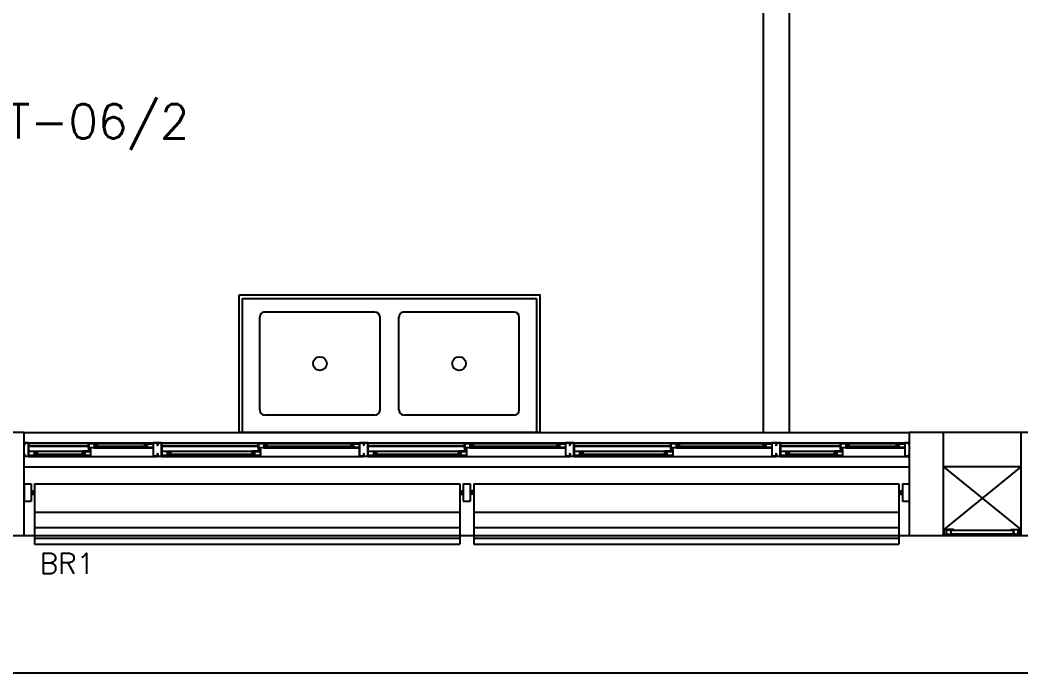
# Model space of a CAD drawing. Header units: millimetres. Extents: x 2128 to 2646, y 1972 to 2207.
# Drawn here: x 2378.64 to 2384.46, y 2098.52 to 2102.32 of the extents above; entities that cross this region are included whole.
import ezdxf

# ---------------------------------------------------------------- set-up
doc = ezdxf.new("R2010")
doc.units = ezdxf.units.MM
for name, color, linetype in [('AR-ALV', 2, 'Continuous'), ('AR-BANCADAS', 1, 'Continuous'), ('AR-BRISES', 1, 'Continuous'), ('AR-CALÇADA', 1, 'Continuous'), ('AR-ESQ', 1, 'Continuous'), ('AR-ESTC', 3, 'Continuous'), ('AR-PEITORIL', 1, 'Continuous'), ('AR-PORTA', 1, 'Continuous'), ('BC- VISTA', 1, 'Continuous'), ('BC-CUBA', 1, 'Continuous'), ('BR-LINHAS', 1, 'Continuous'), ('BR-MONTANTE', 242, 'Continuous'), ('BR-PAINEL', 1, 'Continuous'), ('BR-SUPORTE', 1, 'Continuous'), ('BR-TEXTO', 2, 'Continuous'), ('COZ1', 1, 'Continuous'), ('DT-ESQ-BAGUETE-C', 1, 'Continuous'), ('DT-ESQ-BAGUETE-V', 1, 'Continuous'), ('DT-ESQ-CHAPA DOBRADA-V', 1, 'Continuous'), ('DT-ESQ-PERFIL CADEIRA-C', 2, 'Continuous'), ('DT-ESQ-PERFIL CADEIRA-V', 2, 'Continuous'), ('DT-ESQ-PERFIL U SIMPLES-C', 2, 'Continuous'), ('DT-ESQ-PERFIL U-C', 2, 'Continuous'), ('DT-ESQ-PERFIL U-V', 1, 'Continuous'), ('DT-ESQ-VENEZIANA-C', 1, 'Continuous'), ('DT-ESQ-VENEZIANA-V', 1, 'Continuous'), ('DT-ESQ-VIDRO-C', 2, 'Continuous'), ('DT-TXTMOD', 1, 'Continuous'), ('ENDEREÇO', 2, 'Continuous'), ('ibio', 2, 'Continuous')]:
    doc.layers.add(name, color=color, linetype=linetype)
doc.styles.add('S10', font='simplex.shx', dxfattribs={"height": 0.1})
doc.styles.add('S12', font='simplex.shx', dxfattribs={"width": 1.1, "height": 0.12})
doc.styles.add('UNB1-100', font='simplex.shx', dxfattribs={"height": 0.2})

# ---------------------------------------------------------------- blocks, each defined once
blk = doc.blocks.new('CUBApnt-01P')
at = {"layer": 'COZ1'}
for p, q in [((-0.32, -0.1005), (0.32, -0.1005)), ((-0.35, -0.1305), (-0.35, -0.6705)), ((0.35, -0.1305), (0.35, -0.6705)), ((-0.32, -0.7005), (0.32, -0.7005))]:
    blk.add_line(p, q, dxfattribs=at)
blk.add_circle((0, -0.4005), 0.04, dxfattribs=at)
for centre, start, end in [((-0.32, -0.1305), 90, 180), ((0.32, -0.1305), 0, 90), ((-0.32, -0.6705), 180, 270), ((0.32, -0.6705), 270, 0)]:
    blk.add_arc(centre, 0.03, start, end, dxfattribs=at)
blk = doc.blocks.new('BCP04')
at = {"layer": 'BC- VISTA'}
for p, q in [((0, -0.02), (0.78, -0.02)), ((0.78, -0.02), (0.78, -1.73)), ((0.78, -1.73), (0, -1.73))]:
    blk.add_line(p, q, dxfattribs=at)
blk.add_lwpolyline([(0.8, 0), (0.8, -1.75), (0, -1.75), (0, 0)], close=True, dxfattribs=at)
at = {"layer": 'BC-CUBA', "rotation": 90}
for p in [(0, -0.47), (0, -1.28)]:
    blk.add_blockref('CUBApnt-01P', p, dxfattribs=at)
blk = doc.blocks.new('EF40-P')
at = {"layer": 'DT-ESQ-BAGUETE-C', "ltscale": 0.1}
for points in [[(0.0735, -0.125), (0.06, -0.125), (0.06, -0.1235), (0.073, -0.1235, 0.414214), (0.0735, -0.123), (0.0735, -0.112, 0.414214), (0.073, -0.1115), (0.06, -0.1115), (0.06, -0.11), (0.0735, -0.11, -0.414214), (0.075, -0.1115), (0.075, -0.1235, -0.414214)], [(0.339, -0.125), (0.3525, -0.125), (0.3525, -0.1235), (0.3395, -0.1235, -0.414214), (0.339, -0.123), (0.339, -0.112, -0.414214), (0.3395, -0.1115), (0.3525, -0.1115), (0.3525, -0.11), (0.339, -0.11, 0.414214), (0.3375, -0.1115), (0.3375, -0.1235, 0.414214)], [(0.4225, -0.08), (0.409, -0.08), (0.409, -0.0785), (0.422, -0.0785, 0.414214), (0.4225, -0.078), (0.4225, -0.067, 0.414214), (0.422, -0.0665), (0.409, -0.0665), (0.409, -0.065), (0.4225, -0.065, -0.414214), (0.424, -0.0665), (0.424, -0.0785, -0.414214)], [(0.7015, -0.08), (0.715, -0.08), (0.715, -0.0785), (0.702, -0.0785, -0.414214), (0.7015, -0.078), (0.7015, -0.067, -0.414214), (0.702, -0.0665), (0.715, -0.0665), (0.715, -0.065), (0.7015, -0.065, 0.414214), (0.7, -0.0665), (0.7, -0.0785, 0.414214)], [(0.8485, -0.125), (0.835, -0.125), (0.835, -0.1235), (0.848, -0.1235, 0.414214), (0.8485, -0.123), (0.8485, -0.112, 0.414214), (0.848, -0.1115), (0.835, -0.1115), (0.835, -0.11), (0.8485, -0.11, -0.414214), (0.85, -0.1115), (0.85, -0.1235, -0.414214)], [(1.3265, -0.125), (1.34, -0.125), (1.34, -0.1235), (1.327, -0.1235, -0.414214), (1.3265, -0.123), (1.3265, -0.112, -0.414214), (1.327, -0.1115), (1.34, -0.1115), (1.34, -0.11), (1.3265, -0.11, 0.414214), (1.325, -0.1115), (1.325, -0.1235, 0.414214)], [(1.41, -0.08), (1.3965, -0.08), (1.3965, -0.0785), (1.4095, -0.0785, 0.414214), (1.41, -0.078), (1.41, -0.067, 0.414214), (1.4095, -0.0665), (1.3965, -0.0665), (1.3965, -0.065), (1.41, -0.065, -0.414214), (1.4115, -0.0665), (1.4115, -0.0785, -0.414214)], [(1.9015, -0.08), (1.915, -0.08), (1.915, -0.0785), (1.902, -0.0785, -0.414214), (1.9015, -0.078), (1.9015, -0.067, -0.414214), (1.902, -0.0665), (1.915, -0.0665), (1.915, -0.065), (1.9015, -0.065, 0.414214), (1.9, -0.0665), (1.9, -0.0785, 0.414214)], [(2.0485, -0.125), (2.035, -0.125), (2.035, -0.1235), (2.048, -0.1235, 0.414214), (2.0485, -0.123), (2.0485, -0.112, 0.414214), (2.048, -0.1115), (2.035, -0.1115), (2.035, -0.11), (2.0485, -0.11, -0.414214), (2.05, -0.1115), (2.05, -0.1235, -0.414214)], [(2.5265, -0.125), (2.54, -0.125), (2.54, -0.1235), (2.527, -0.1235, -0.414214), (2.5265, -0.123), (2.5265, -0.112, -0.414214), (2.527, -0.1115), (2.54, -0.1115), (2.54, -0.11), (2.5265, -0.11, 0.414214), (2.525, -0.1115), (2.525, -0.1235, 0.414214)], [(2.61, -0.08), (2.5965, -0.08), (2.5965, -0.0785), (2.6095, -0.0785, 0.414214), (2.61, -0.078), (2.61, -0.067, 0.414214), (2.6095, -0.0665), (2.5965, -0.0665), (2.5965, -0.065), (2.61, -0.065, -0.414214), (2.6115, -0.0665), (2.6115, -0.0785, -0.414214)], [(3.1015, -0.08), (3.115, -0.08), (3.115, -0.0785), (3.102, -0.0785, -0.414214), (3.1015, -0.078), (3.1015, -0.067, -0.414214), (3.102, -0.0665), (3.115, -0.0665), (3.115, -0.065), (3.1015, -0.065, 0.414214), (3.1, -0.0665), (3.1, -0.0785, 0.414214)], [(3.2485, -0.125), (3.235, -0.125), (3.235, -0.1235), (3.248, -0.1235, 0.414214), (3.2485, -0.123), (3.2485, -0.112, 0.414214), (3.248, -0.1115), (3.235, -0.1115), (3.235, -0.11), (3.2485, -0.11, -0.414214), (3.25, -0.1115), (3.25, -0.1235, -0.414214)], [(3.7265, -0.125), (3.74, -0.125), (3.74, -0.1235), (3.727, -0.1235, -0.414214), (3.7265, -0.123), (3.7265, -0.112, -0.414214), (3.727, -0.1115), (3.74, -0.1115), (3.74, -0.11), (3.7265, -0.11, 0.414214), (3.725, -0.1115), (3.725, -0.1235, 0.414214)], [(3.81, -0.08), (3.7965, -0.08), (3.7965, -0.0785), (3.8095, -0.0785, 0.414214), (3.81, -0.078), (3.81, -0.067, 0.414214), (3.8095, -0.0665), (3.7965, -0.0665), (3.7965, -0.065), (3.81, -0.065, -0.414214), (3.8115, -0.0665), (3.8115, -0.0785, -0.414214)], [(4.3015, -0.08), (4.315, -0.08), (4.315, -0.0785), (4.302, -0.0785, -0.414214), (4.3015, -0.078), (4.3015, -0.067, -0.414214), (4.302, -0.0665), (4.315, -0.0665), (4.315, -0.065), (4.3015, -0.065, 0.414214), (4.3, -0.0665), (4.3, -0.0785, 0.414214)], [(4.4485, -0.125), (4.435, -0.125), (4.435, -0.1235), (4.448, -0.1235, 0.414214), (4.4485, -0.123), (4.4485, -0.112, 0.414214), (4.448, -0.1115), (4.435, -0.1115), (4.435, -0.11), (4.4485, -0.11, -0.414214), (4.45, -0.1115), (4.45, -0.1235, -0.414214)], [(4.714, -0.125), (4.7275, -0.125), (4.7275, -0.1235), (4.7145, -0.1235, -0.414214), (4.714, -0.123), (4.714, -0.112, -0.414214), (4.7145, -0.1115), (4.7275, -0.1115), (4.7275, -0.11), (4.714, -0.11, 0.414214), (4.7125, -0.1115), (4.7125, -0.1235, 0.414214)], [(4.7975, -0.08), (4.784, -0.08), (4.784, -0.0785), (4.797, -0.0785, 0.414214), (4.7975, -0.078), (4.7975, -0.067, 0.414214), (4.797, -0.0665), (4.784, -0.0665), (4.784, -0.065), (4.7975, -0.065, -0.414214), (4.799, -0.0665), (4.799, -0.0785, -0.414214)], [(5.0765, -0.08), (5.09, -0.08), (5.09, -0.0785), (5.077, -0.0785, -0.414214), (5.0765, -0.078), (5.0765, -0.067, -0.414214), (5.077, -0.0665), (5.09, -0.0665), (5.09, -0.065), (5.0765, -0.065, 0.414214), (5.075, -0.0665), (5.075, -0.0785, 0.414214)]]:
    blk.add_lwpolyline(points, format="xyb", close=True, dxfattribs=at)
at = {"layer": 'DT-ESQ-BAGUETE-V', "ltscale": 0.1}
for p, q in [((0.0735, -0.11), (0.339, -0.11)), ((0.4225, -0.065), (0.7015, -0.065)), ((0.8485, -0.11), (1.3265, -0.11)), ((1.41, -0.065), (1.9015, -0.065)), ((2.0485, -0.11), (2.5265, -0.11)), ((2.61, -0.065), (3.1015, -0.065)), ((3.2485, -0.11), (3.7265, -0.11)), ((3.81, -0.065), (4.3015, -0.065)), ((4.4485, -0.11), (4.714, -0.11)), ((4.7975, -0.065), (5.0765, -0.065))]:
    blk.add_line(p, q, dxfattribs=at)
at = {"layer": 'DT-ESQ-CHAPA DOBRADA-V', "ltscale": 0.1}
for p, q in [((0.025, -0.077), (0.374, -0.077)), ((0.025, -0.08), (0.374, -0.08)), ((0.8, -0.077), (1.3615, -0.077)), ((0.8, -0.08), (1.3615, -0.08)), ((2, -0.077), (2.5615, -0.077)), ((2, -0.08), (2.5615, -0.08)), ((3.2, -0.077), (3.7615, -0.077)), ((3.2, -0.08), (3.7615, -0.08)), ((4.4, -0.077), (4.749, -0.077)), ((4.4, -0.08), (4.749, -0.08))]:
    blk.add_line(p, q, dxfattribs=at)
at = {"layer": 'DT-ESQ-PERFIL CADEIRA-C', "ltscale": 0.1}
for p, q in [((0.376, -0.0885), (0.4225, -0.0885)), ((0.75, -0.0885), (0.7015, -0.0885)), ((1.3635, -0.0885), (1.41, -0.0885)), ((1.95, -0.0885), (1.9015, -0.0885)), ((2.5635, -0.0885), (2.61, -0.0885)), ((3.15, -0.0885), (3.1015, -0.0885)), ((3.7635, -0.0885), (3.81, -0.0885)), ((4.35, -0.0885), (4.3015, -0.0885)), ((4.751, -0.0885), (4.7975, -0.0885)), ((5.125, -0.0885), (5.0765, -0.0885)), ((0.025, -0.1335), (0.0735, -0.1335)), ((0.3855, -0.1335), (0.339, -0.1335)), ((0.8, -0.1335), (0.8485, -0.1335)), ((1.373, -0.1335), (1.3265, -0.1335)), ((2, -0.1335), (2.0485, -0.1335)), ((2.573, -0.1335), (2.5265, -0.1335)), ((3.2, -0.1335), (3.2485, -0.1335)), ((3.773, -0.1335), (3.7265, -0.1335)), ((4.4, -0.1335), (4.4485, -0.1335)), ((4.7605, -0.1335), (4.714, -0.1335))]:
    blk.add_line(p, q, dxfattribs=at)
for points in [[(0.0735, -0.135), (0.025, -0.135), (0.025, -0.1335), (0.06, -0.1335, -0.198912), (0.0589, -0.1331, -0.198913), (0.0585, -0.132), (0.0585, -0.112, 0.414214), (0.058, -0.1115), (0.025, -0.1115), (0.025, -0.11), (0.0585, -0.11, -0.414214), (0.06, -0.1115), (0.06, -0.1235), (0.06, -0.125), (0.06, -0.132), (0.0735, -0.132, -1)], [(0.339, -0.132, 1), (0.339, -0.135), (0.3855, -0.135, 0.414214), (0.3875, -0.133), (0.3875, -0.112, 0.414214), (0.3855, -0.11), (0.354, -0.11, 0.414214), (0.3525, -0.1115), (0.3525, -0.132)], [(0.3525, -0.1335, 0.198913), (0.3536, -0.1331, 0.198913), (0.354, -0.132), (0.354, -0.112, -0.414214), (0.3545, -0.1115), (0.3855, -0.1115, -0.414214), (0.386, -0.112), (0.386, -0.133, -0.414214), (0.3855, -0.1335)], [(0.4225, -0.087, -1), (0.4225, -0.09), (0.376, -0.09, -0.414214), (0.374, -0.088), (0.374, -0.067, -0.414214), (0.376, -0.065), (0.4075, -0.065, -0.414214), (0.409, -0.0665), (0.409, -0.087)], [(0.409, -0.0885, -0.198913), (0.4079, -0.0881, -0.198913), (0.4075, -0.087), (0.4075, -0.067, 0.414214), (0.407, -0.0665), (0.376, -0.0665, 0.414214), (0.3755, -0.067), (0.3755, -0.088, 0.414214), (0.376, -0.0885)], [(0.7015, -0.09), (0.75, -0.09), (0.75, -0.0885), (0.715, -0.0885, 0.198912), (0.7161, -0.0881, 0.198913), (0.7165, -0.087), (0.7165, -0.067, -0.414214), (0.717, -0.0665), (0.75, -0.0665), (0.75, -0.065), (0.7165, -0.065, 0.414214), (0.715, -0.0665), (0.715, -0.0785), (0.715, -0.08), (0.715, -0.087), (0.7015, -0.087, 1)], [(0.8485, -0.135), (0.8, -0.135), (0.8, -0.1335), (0.835, -0.1335, -0.198912), (0.8339, -0.1331, -0.198913), (0.8335, -0.132), (0.8335, -0.112, 0.414214), (0.833, -0.1115), (0.8, -0.1115), (0.8, -0.11), (0.8335, -0.11, -0.414214), (0.835, -0.1115), (0.835, -0.1235), (0.835, -0.125), (0.835, -0.132), (0.8485, -0.132, -1)], [(1.3265, -0.132, 1), (1.3265, -0.135), (1.373, -0.135, 0.414214), (1.375, -0.133), (1.375, -0.112, 0.414214), (1.373, -0.11), (1.3415, -0.11, 0.414214), (1.34, -0.1115), (1.34, -0.132)], [(1.34, -0.1335, 0.198913), (1.3411, -0.1331, 0.198913), (1.3415, -0.132), (1.3415, -0.112, -0.414214), (1.342, -0.1115), (1.373, -0.1115, -0.414214), (1.3735, -0.112), (1.3735, -0.133, -0.414214), (1.373, -0.1335)], [(1.41, -0.087, -1), (1.41, -0.09), (1.3635, -0.09, -0.414214), (1.3615, -0.088), (1.3615, -0.067, -0.414214), (1.3635, -0.065), (1.395, -0.065, -0.414214), (1.3965, -0.0665), (1.3965, -0.087)], [(1.3965, -0.0885, -0.198913), (1.3954, -0.0881, -0.198913), (1.395, -0.087), (1.395, -0.067, 0.414214), (1.3945, -0.0665), (1.3635, -0.0665, 0.414214), (1.363, -0.067), (1.363, -0.088, 0.414214), (1.3635, -0.0885)], [(1.9015, -0.09), (1.95, -0.09), (1.95, -0.0885), (1.915, -0.0885, 0.198912), (1.9161, -0.0881, 0.198913), (1.9165, -0.087), (1.9165, -0.067, -0.414214), (1.917, -0.0665), (1.95, -0.0665), (1.95, -0.065), (1.9165, -0.065, 0.414214), (1.915, -0.0665), (1.915, -0.0785), (1.915, -0.08), (1.915, -0.087), (1.9015, -0.087, 1)], [(2.0485, -0.135), (2, -0.135), (2, -0.1335), (2.035, -0.1335, -0.198912), (2.0339, -0.1331, -0.198913), (2.0335, -0.132), (2.0335, -0.112, 0.414214), (2.033, -0.1115), (2, -0.1115), (2, -0.11), (2.0335, -0.11, -0.414214), (2.035, -0.1115), (2.035, -0.1235), (2.035, -0.125), (2.035, -0.132), (2.0485, -0.132, -1)], [(2.5265, -0.132, 1), (2.5265, -0.135), (2.573, -0.135, 0.414214), (2.575, -0.133), (2.575, -0.112, 0.414214), (2.573, -0.11), (2.5415, -0.11, 0.414214), (2.54, -0.1115), (2.54, -0.132)], [(2.54, -0.1335, 0.198913), (2.5411, -0.1331, 0.198913), (2.5415, -0.132), (2.5415, -0.112, -0.414214), (2.542, -0.1115), (2.573, -0.1115, -0.414214), (2.5735, -0.112), (2.5735, -0.133, -0.414214), (2.573, -0.1335)], [(2.61, -0.087, -1), (2.61, -0.09), (2.5635, -0.09, -0.414214), (2.5615, -0.088), (2.5615, -0.067, -0.414214), (2.5635, -0.065), (2.595, -0.065, -0.414214), (2.5965, -0.0665), (2.5965, -0.087)], [(2.5965, -0.0885, -0.198913), (2.5954, -0.0881, -0.198913), (2.595, -0.087), (2.595, -0.067, 0.414214), (2.5945, -0.0665), (2.5635, -0.0665, 0.414214), (2.563, -0.067), (2.563, -0.088, 0.414214), (2.5635, -0.0885)], [(3.1015, -0.09), (3.15, -0.09), (3.15, -0.0885), (3.115, -0.0885, 0.198912), (3.1161, -0.0881, 0.198913), (3.1165, -0.087), (3.1165, -0.067, -0.414214), (3.117, -0.0665), (3.15, -0.0665), (3.15, -0.065), (3.1165, -0.065, 0.414214), (3.115, -0.0665), (3.115, -0.0785), (3.115, -0.08), (3.115, -0.087), (3.1015, -0.087, 1)], [(3.2485, -0.135), (3.2, -0.135), (3.2, -0.1335), (3.235, -0.1335, -0.198912), (3.2339, -0.1331, -0.198913), (3.2335, -0.132), (3.2335, -0.112, 0.414214), (3.233, -0.1115), (3.2, -0.1115), (3.2, -0.11), (3.2335, -0.11, -0.414214), (3.235, -0.1115), (3.235, -0.1235), (3.235, -0.125), (3.235, -0.132), (3.2485, -0.132, -1)], [(3.7265, -0.132, 1), (3.7265, -0.135), (3.773, -0.135, 0.414214), (3.775, -0.133), (3.775, -0.112, 0.414214), (3.773, -0.11), (3.7415, -0.11, 0.414214), (3.74, -0.1115), (3.74, -0.132)], [(3.74, -0.1335, 0.198913), (3.7411, -0.1331, 0.198913), (3.7415, -0.132), (3.7415, -0.112, -0.414214), (3.742, -0.1115), (3.773, -0.1115, -0.414214), (3.7735, -0.112), (3.7735, -0.133, -0.414214), (3.773, -0.1335)], [(3.81, -0.087, -1), (3.81, -0.09), (3.7635, -0.09, -0.414214), (3.7615, -0.088), (3.7615, -0.067, -0.414214), (3.7635, -0.065), (3.795, -0.065, -0.414214), (3.7965, -0.0665), (3.7965, -0.087)], [(3.7965, -0.0885, -0.198913), (3.7954, -0.0881, -0.198913), (3.795, -0.087), (3.795, -0.067, 0.414214), (3.7945, -0.0665), (3.7635, -0.0665, 0.414214), (3.763, -0.067), (3.763, -0.088, 0.414214), (3.7635, -0.0885)], [(4.3015, -0.09), (4.35, -0.09), (4.35, -0.0885), (4.315, -0.0885, 0.198912), (4.3161, -0.0881, 0.198913), (4.3165, -0.087), (4.3165, -0.067, -0.414214), (4.317, -0.0665), (4.35, -0.0665), (4.35, -0.065), (4.3165, -0.065, 0.414214), (4.315, -0.0665), (4.315, -0.0785), (4.315, -0.08), (4.315, -0.087), (4.3015, -0.087, 1)], [(4.4485, -0.135), (4.4, -0.135), (4.4, -0.1335), (4.435, -0.1335, -0.198912), (4.4339, -0.1331, -0.198913), (4.4335, -0.132), (4.4335, -0.112, 0.414214), (4.433, -0.1115), (4.4, -0.1115), (4.4, -0.11), (4.4335, -0.11, -0.414214), (4.435, -0.1115), (4.435, -0.1235), (4.435, -0.125), (4.435, -0.132), (4.4485, -0.132, -1)], [(4.714, -0.132, 1), (4.714, -0.135), (4.7605, -0.135, 0.414214), (4.7625, -0.133), (4.7625, -0.112, 0.414214), (4.7605, -0.11), (4.729, -0.11, 0.414214), (4.7275, -0.1115), (4.7275, -0.132)], [(4.7275, -0.1335, 0.198913), (4.7286, -0.1331, 0.198913), (4.729, -0.132), (4.729, -0.112, -0.414214), (4.7295, -0.1115), (4.7605, -0.1115, -0.414214), (4.761, -0.112), (4.761, -0.133, -0.414214), (4.7605, -0.1335)], [(4.7975, -0.087, -1), (4.7975, -0.09), (4.751, -0.09, -0.414214), (4.749, -0.088), (4.749, -0.067, -0.414214), (4.751, -0.065), (4.7825, -0.065, -0.414214), (4.784, -0.0665), (4.784, -0.087)], [(4.784, -0.0885, -0.198913), (4.7829, -0.0881, -0.198913), (4.7825, -0.087), (4.7825, -0.067, 0.414214), (4.782, -0.0665), (4.751, -0.0665, 0.414214), (4.7505, -0.067), (4.7505, -0.088, 0.414214), (4.751, -0.0885)], [(5.0765, -0.09), (5.125, -0.09), (5.125, -0.0885), (5.09, -0.0885, 0.198912), (5.0911, -0.0881, 0.198913), (5.0915, -0.087), (5.0915, -0.067, -0.414214), (5.092, -0.0665), (5.125, -0.0665), (5.125, -0.065), (5.0915, -0.065, 0.414214), (5.09, -0.0665), (5.09, -0.0785), (5.09, -0.08), (5.09, -0.087), (5.0765, -0.087, 1)]]:
    blk.add_lwpolyline(points, format="xyb", close=True, dxfattribs=at)
at = {"layer": 'DT-ESQ-PERFIL CADEIRA-V', "ltscale": 0.1}
for p, q in [((0.4075, -0.09), (0.7015, -0.09)), ((1.395, -0.09), (1.9015, -0.09)), ((2.595, -0.09), (3.1015, -0.09)), ((3.795, -0.09), (4.3015, -0.09)), ((4.7825, -0.09), (5.0765, -0.09)), ((0.0735, -0.135), (0.339, -0.135)), ((0.8485, -0.135), (1.3265, -0.135)), ((2.0485, -0.135), (2.5265, -0.135)), ((3.2485, -0.135), (3.7265, -0.135)), ((4.4485, -0.135), (4.714, -0.135))]:
    blk.add_line(p, q, dxfattribs=at)
at = {"layer": 'DT-ESQ-PERFIL U SIMPLES-C', "ltscale": 0.1}
for points in [[(0.376, -0.102), (0.384, -0.102), (0.384, -0.1005), (0.376, -0.1005, -0.414214), (0.3755, -0.1), (0.3755, -0.092, -0.414214), (0.376, -0.0915), (0.384, -0.0915), (0.384, -0.09), (0.376, -0.09, 0.414214), (0.374, -0.092), (0.374, -0.1, 0.414214)], [(0.3855, -0.098), (0.3775, -0.098), (0.3775, -0.0995), (0.3855, -0.0995, -0.414214), (0.386, -0.1), (0.386, -0.108, -0.414214), (0.3855, -0.1085), (0.3775, -0.1085), (0.3775, -0.11), (0.3855, -0.11, 0.414214), (0.3875, -0.108), (0.3875, -0.1, 0.414214)], [(1.3635, -0.102), (1.3715, -0.102), (1.3715, -0.1005), (1.3635, -0.1005, -0.414214), (1.363, -0.1), (1.363, -0.092, -0.414214), (1.3635, -0.0915), (1.3715, -0.0915), (1.3715, -0.09), (1.3635, -0.09, 0.414214), (1.3615, -0.092), (1.3615, -0.1, 0.414214)], [(1.373, -0.098), (1.365, -0.098), (1.365, -0.0995), (1.373, -0.0995, -0.414214), (1.3735, -0.1), (1.3735, -0.108, -0.414214), (1.373, -0.1085), (1.365, -0.1085), (1.365, -0.11), (1.373, -0.11, 0.414214), (1.375, -0.108), (1.375, -0.1, 0.414214)], [(2.5635, -0.102), (2.5715, -0.102), (2.5715, -0.1005), (2.5635, -0.1005, -0.414214), (2.563, -0.1), (2.563, -0.092, -0.414214), (2.5635, -0.0915), (2.5715, -0.0915), (2.5715, -0.09), (2.5635, -0.09, 0.414214), (2.5615, -0.092), (2.5615, -0.1, 0.414214)], [(2.573, -0.098), (2.565, -0.098), (2.565, -0.0995), (2.573, -0.0995, -0.414214), (2.5735, -0.1), (2.5735, -0.108, -0.414214), (2.573, -0.1085), (2.565, -0.1085), (2.565, -0.11), (2.573, -0.11, 0.414214), (2.575, -0.108), (2.575, -0.1, 0.414214)], [(3.7635, -0.102), (3.7715, -0.102), (3.7715, -0.1005), (3.7635, -0.1005, -0.414214), (3.763, -0.1), (3.763, -0.092, -0.414214), (3.7635, -0.0915), (3.7715, -0.0915), (3.7715, -0.09), (3.7635, -0.09, 0.414214), (3.7615, -0.092), (3.7615, -0.1, 0.414214)], [(3.773, -0.098), (3.765, -0.098), (3.765, -0.0995), (3.773, -0.0995, -0.414214), (3.7735, -0.1), (3.7735, -0.108, -0.414214), (3.773, -0.1085), (3.765, -0.1085), (3.765, -0.11), (3.773, -0.11, 0.414214), (3.775, -0.108), (3.775, -0.1, 0.414214)], [(4.751, -0.102), (4.759, -0.102), (4.759, -0.1005), (4.751, -0.1005, -0.414214), (4.7505, -0.1), (4.7505, -0.092, -0.414214), (4.751, -0.0915), (4.759, -0.0915), (4.759, -0.09), (4.751, -0.09, 0.414214), (4.749, -0.092), (4.749, -0.1, 0.414214)], [(4.7605, -0.098), (4.7525, -0.098), (4.7525, -0.0995), (4.7605, -0.0995, -0.414214), (4.761, -0.1), (4.761, -0.108, -0.414214), (4.7605, -0.1085), (4.7525, -0.1085), (4.7525, -0.11), (4.7605, -0.11, 0.414214), (4.7625, -0.108), (4.7625, -0.1, 0.414214)]]:
    blk.add_lwpolyline(points, format="xyb", close=True, dxfattribs=at)
at = {"layer": 'DT-ESQ-PERFIL U-C', "ltscale": 0.1}
for points in [[(0, -0.0615, -0.414214), (0.0015, -0.06), (0.0235, -0.06, -0.414214), (0.025, -0.0615), (0.025, -0.1385, -0.414214), (0.0235, -0.14), (0.0015, -0.14, -0.414214), (0, -0.1385), (0, -0.125), (0.0015, -0.125), (0.0015, -0.138, 0.414214), (0.002, -0.1385), (0.023, -0.1385, 0.414214), (0.0235, -0.138), (0.0235, -0.062, 0.414214), (0.023, -0.0615), (0.002, -0.0615, 0.414214), (0.0015, -0.062), (0.0015, -0.075), (0, -0.075)], [(0.775, -0.0615, 0.414214), (0.7735, -0.06), (0.7515, -0.06, 0.414214), (0.75, -0.0615), (0.75, -0.1385, 0.414214), (0.7515, -0.14), (0.7735, -0.14, 0.414214), (0.775, -0.1385), (0.775, -0.125), (0.7735, -0.125), (0.7735, -0.138, -0.414214), (0.773, -0.1385), (0.752, -0.1385, -0.414214), (0.7515, -0.138), (0.7515, -0.062, -0.414214), (0.752, -0.0615), (0.773, -0.0615, -0.414214), (0.7735, -0.062), (0.7735, -0.075), (0.775, -0.075)], [(0.775, -0.0615, -0.414214), (0.7765, -0.06), (0.7985, -0.06, -0.414214), (0.8, -0.0615), (0.8, -0.1385, -0.414214), (0.7985, -0.14), (0.7765, -0.14, -0.414214), (0.775, -0.1385), (0.775, -0.125), (0.7765, -0.125), (0.7765, -0.138, 0.414214), (0.777, -0.1385), (0.798, -0.1385, 0.414214), (0.7985, -0.138), (0.7985, -0.062, 0.414214), (0.798, -0.0615), (0.777, -0.0615, 0.414214), (0.7765, -0.062), (0.7765, -0.075), (0.775, -0.075)], [(1.975, -0.0615, 0.414214), (1.9735, -0.06), (1.9515, -0.06, 0.414214), (1.95, -0.0615), (1.95, -0.1385, 0.414214), (1.9515, -0.14), (1.9735, -0.14, 0.414214), (1.975, -0.1385), (1.975, -0.125), (1.9735, -0.125), (1.9735, -0.138, -0.414214), (1.973, -0.1385), (1.952, -0.1385, -0.414214), (1.9515, -0.138), (1.9515, -0.062, -0.414214), (1.952, -0.0615), (1.973, -0.0615, -0.414214), (1.9735, -0.062), (1.9735, -0.075), (1.975, -0.075)], [(1.975, -0.0615, -0.414214), (1.9765, -0.06), (1.9985, -0.06, -0.414214), (2, -0.0615), (2, -0.1385, -0.414214), (1.9985, -0.14), (1.9765, -0.14, -0.414214), (1.975, -0.1385), (1.975, -0.125), (1.9765, -0.125), (1.9765, -0.138, 0.414214), (1.977, -0.1385), (1.998, -0.1385, 0.414214), (1.9985, -0.138), (1.9985, -0.062, 0.414214), (1.998, -0.0615), (1.977, -0.0615, 0.414214), (1.9765, -0.062), (1.9765, -0.075), (1.975, -0.075)], [(3.175, -0.0615, 0.414214), (3.1735, -0.06), (3.1515, -0.06, 0.414214), (3.15, -0.0615), (3.15, -0.1385, 0.414214), (3.1515, -0.14), (3.1735, -0.14, 0.414214), (3.175, -0.1385), (3.175, -0.125), (3.1735, -0.125), (3.1735, -0.138, -0.414214), (3.173, -0.1385), (3.152, -0.1385, -0.414214), (3.1515, -0.138), (3.1515, -0.062, -0.414214), (3.152, -0.0615), (3.173, -0.0615, -0.414214), (3.1735, -0.062), (3.1735, -0.075), (3.175, -0.075)], [(3.175, -0.0615, -0.414214), (3.1765, -0.06), (3.1985, -0.06, -0.414214), (3.2, -0.0615), (3.2, -0.1385, -0.414214), (3.1985, -0.14), (3.1765, -0.14, -0.414214), (3.175, -0.1385), (3.175, -0.125), (3.1765, -0.125), (3.1765, -0.138, 0.414214), (3.177, -0.1385), (3.198, -0.1385, 0.414214), (3.1985, -0.138), (3.1985, -0.062, 0.414214), (3.198, -0.0615), (3.177, -0.0615, 0.414214), (3.1765, -0.062), (3.1765, -0.075), (3.175, -0.075)], [(4.375, -0.0615, 0.414214), (4.3735, -0.06), (4.3515, -0.06, 0.414214), (4.35, -0.0615), (4.35, -0.1385, 0.414214), (4.3515, -0.14), (4.3735, -0.14, 0.414214), (4.375, -0.1385), (4.375, -0.125), (4.3735, -0.125), (4.3735, -0.138, -0.414214), (4.373, -0.1385), (4.352, -0.1385, -0.414214), (4.3515, -0.138), (4.3515, -0.062, -0.414214), (4.352, -0.0615), (4.373, -0.0615, -0.414214), (4.3735, -0.062), (4.3735, -0.075), (4.375, -0.075)], [(4.375, -0.0615, -0.414214), (4.3765, -0.06), (4.3985, -0.06, -0.414214), (4.4, -0.0615), (4.4, -0.1385, -0.414214), (4.3985, -0.14), (4.3765, -0.14, -0.414214), (4.375, -0.1385), (4.375, -0.125), (4.3765, -0.125), (4.3765, -0.138, 0.414214), (4.377, -0.1385), (4.398, -0.1385, 0.414214), (4.3985, -0.138), (4.3985, -0.062, 0.414214), (4.398, -0.0615), (4.377, -0.0615, 0.414214), (4.3765, -0.062), (4.3765, -0.075), (4.375, -0.075)], [(5.15, -0.0615, 0.414214), (5.1485, -0.06), (5.1265, -0.06, 0.414214), (5.125, -0.0615), (5.125, -0.1385, 0.414214), (5.1265, -0.14), (5.1485, -0.14, 0.414214), (5.15, -0.1385), (5.15, -0.125), (5.1485, -0.125), (5.1485, -0.138, -0.414214), (5.148, -0.1385), (5.127, -0.1385, -0.414214), (5.1265, -0.138), (5.1265, -0.062, -0.414214), (5.127, -0.0615), (5.148, -0.0615, -0.414214), (5.1485, -0.062), (5.1485, -0.075), (5.15, -0.075)]]:
    blk.add_lwpolyline(points, format="xyb", close=True, dxfattribs=at)
at = {"layer": 'DT-ESQ-PERFIL U-V', "ltscale": 0.1}
for p, q in [((0.0235, -0.06), (0.7515, -0.06)), ((0.7985, -0.06), (1.9515, -0.06)), ((1.9985, -0.06), (3.1515, -0.06)), ((3.1985, -0.06), (4.3515, -0.06)), ((4.3985, -0.06), (5.1265, -0.06)), ((0.0235, -0.14), (0.7515, -0.14)), ((0.7985, -0.14), (1.9515, -0.14)), ((1.9985, -0.14), (3.1515, -0.14)), ((3.1985, -0.14), (4.3515, -0.14)), ((4.3985, -0.14), (5.1265, -0.14))]:
    blk.add_line(p, q, dxfattribs=at)
at = {"layer": 'DT-ESQ-VIDRO-C', "ltscale": 0.1}
for points in [[(0.7125, -0.085), (0.7125, -0.082), (0.4115, -0.082), (0.4115, -0.085)], [(1.9125, -0.085), (1.9125, -0.082), (1.399, -0.082), (1.399, -0.085)], [(3.1125, -0.085), (3.1125, -0.082), (2.599, -0.082), (2.599, -0.085)], [(4.3125, -0.085), (4.3125, -0.082), (3.799, -0.082), (3.799, -0.085)], [(5.0875, -0.085), (5.0875, -0.082), (4.7865, -0.082), (4.7865, -0.085)], [(0.063, -0.13), (0.063, -0.127), (0.3495, -0.127), (0.3495, -0.13)], [(0.838, -0.13), (0.838, -0.127), (1.337, -0.127), (1.337, -0.13)], [(2.038, -0.13), (2.038, -0.127), (2.537, -0.127), (2.537, -0.13)], [(3.238, -0.13), (3.238, -0.127), (3.737, -0.127), (3.737, -0.13)], [(4.438, -0.13), (4.438, -0.127), (4.7245, -0.127), (4.7245, -0.13)]]:
    blk.add_lwpolyline(points, close=True, dxfattribs=at)
at = {"layer": 'DT-TXTMOD', "ltscale": 0.1, "style": 'S10', "flags": 3}
for tag, p in [('M01', (0.025, -0.28)), ('M02', (0.3253, -0.28)), ('M03', (0.627, -0.28)), ('M04', (0.9288, -0.28)), ('M05', (1.2306, -0.28)), ('M06', (1.5323, -0.28)), ('M07', (1.8341, -0.28)), ('M08', (2.1359, -0.28)), ('M09', (2.4376, -0.28)), ('M10', (2.7394, -0.28)), ('M11', (3.0412, -0.28)), ('M12', (3.3429, -0.28)), ('M13', (3.6447, -0.28)), ('M14', (3.9464, -0.28)), ('M15', (4.2482, -0.28)), ('M16', (4.55, -0.28)), ('M17', (4.8517, -0.28))]:
    blk.add_attdef(tag, p, '', height=0.1, dxfattribs=at)
blk = doc.blocks.new('BR-MODULO1')
at = {"layer": 'BR-LINHAS'}
for p, q in [((0.06, -0.2648), (2.535, -0.2648)), ((2.615, -0.2648), (5.09, -0.2648)), ((0.06, -0.3524), (2.535, -0.3524)), ((2.615, -0.3524), (5.09, -0.3524)), ((0.06, -0.4147), (2.535, -0.4147)), ((2.615, -0.4147), (5.09, -0.4147))]:
    blk.add_line(p, q, dxfattribs=at)
at = {"layer": 'BR-MONTANTE'}
for p, q in [((0, -0.1), (0, -0.2)), ((0, -0.1), (0.04, -0.1)), ((0.04, -0.1), (0.04, -0.2)), ((2.5547, -0.1), (2.5947, -0.1)), ((2.5547, -0.1), (2.5547, -0.2)), ((2.5947, -0.1), (2.5947, -0.2)), ((5.11, -0.1), (5.11, -0.2)), ((5.11, -0.1), (5.15, -0.1)), ((5.15, -0.1), (5.15, -0.2)), ((0, -0.2), (0.04, -0.2)), ((2.5547, -0.2), (2.5947, -0.2)), ((5.11, -0.2), (5.15, -0.2))]:
    blk.add_line(p, q, dxfattribs=at)
at = {"layer": 'BR-PAINEL'}
for p, q in [((0.06, -0.1), (2.535, -0.1)), ((0.06, -0.1), (0.06, -0.45)), ((2.535, -0.1), (2.535, -0.45)), ((2.615, -0.1), (2.615, -0.45)), ((2.615, -0.1), (5.09, -0.1)), ((5.09, -0.1), (5.09, -0.45)), ((0.06, -0.45), (2.535, -0.45)), ((2.615, -0.45), (5.09, -0.45))]:
    blk.add_line(p, q, dxfattribs=at)
at = {"layer": 'BR-SUPORTE'}
for p, q in [((0.04, -0.14), (0.06, -0.14)), ((0.04, -0.16), (0.06, -0.16)), ((0.05, -0.14), (0.05, -0.16)), ((2.5347, -0.14), (2.5547, -0.14)), ((2.5347, -0.16), (2.5547, -0.16)), ((2.5447, -0.14), (2.5447, -0.16)), ((2.6147, -0.14), (2.5947, -0.14)), ((2.6147, -0.16), (2.5947, -0.16)), ((2.6047, -0.14), (2.6047, -0.16)), ((5.09, -0.14), (5.11, -0.14)), ((5.09, -0.16), (5.11, -0.16)), ((5.1, -0.14), (5.1, -0.16))]:
    blk.add_line(p, q, dxfattribs=at)
blk = doc.blocks.new('EF01C-P')
at = {"layer": 'DT-ESQ-BAGUETE-C', "ltscale": 0.1}
for points in [[(0.0015, 0.035), (0.015, 0.035), (0.015, 0.0335), (0.0015, 0.0335), (0.0015, 0.005), (0.015, 0.005), (0.015, 0.0035), (0.0015, 0.0035, -0.414214), (0, 0.005), (0, 0.0335, -0.414214)], [(0.4485, 0.035), (0.435, 0.035), (0.435, 0.0335), (0.4485, 0.0335), (0.4485, 0.005), (0.435, 0.005), (0.435, 0.0035), (0.4485, 0.0035, 0.414214), (0.45, 0.005), (0.45, 0.0335, 0.414214)]]:
    blk.add_lwpolyline(points, format="xyb", close=True, dxfattribs=at)
at = {"layer": 'DT-ESQ-PERFIL CADEIRA-C', "ltscale": 0.1}
for points in [[(0.01, 0.0015), (0.01, 0.003), (0.0015, 0.003, 1), (0.0015, 0), (0.015, 0, 0.414214), (0.0165, 0.0015), (0.0165, 0.0335), (0.043, 0.0335)], [(0.043, 0.0065), (0.018, 0.0065), (0.018, 0.0165), (0.0165, 0.0165), (0.0165, 0.0065, 0.414214), (0.018, 0.005), (0.043, 0.005), (0.0565, 0.005, 1), (0.0565, 0.008), (0.043, 0.008), (0.043, 0.02), (0.043, 0.032), (0.0565, 0.032, 1), (0.0565, 0.035), (0.043, 0.035), (0.0165, 0.035, 0.414214), (0.015, 0.0335), (0.015, 0.0015), (0.0015, 0.0015)], [(0.0415, 0.02), (0.0415, 0.032, -0.414214), (0.043, 0.0335), (0.0565, 0.0335)], [(0.0415, 0.02), (0.0415, 0.008, 0.414214), (0.043, 0.0065), (0.0565, 0.0065)], [(0.407, 0.0065), (0.432, 0.0065), (0.432, 0.0165), (0.4335, 0.0165), (0.4335, 0.0065, -0.414214), (0.432, 0.005), (0.407, 0.005), (0.3935, 0.005, -1), (0.3935, 0.008), (0.407, 0.008), (0.407, 0.02), (0.407, 0.032), (0.3935, 0.032, -1), (0.3935, 0.035), (0.407, 0.035), (0.4335, 0.035, -0.414214), (0.435, 0.0335), (0.435, 0.0015), (0.4485, 0.0015)], [(0.4085, 0.02), (0.4085, 0.032, 0.414214), (0.407, 0.0335), (0.3935, 0.0335)], [(0.4085, 0.02), (0.4085, 0.008, -0.414214), (0.407, 0.0065), (0.3935, 0.0065)], [(0.44, 0.0015), (0.44, 0.003), (0.4485, 0.003, -1), (0.4485, 0), (0.435, 0, -0.414214), (0.4335, 0.0015), (0.4335, 0.0335), (0.407, 0.0335)]]:
    blk.add_lwpolyline(points, format="xyb", dxfattribs=at)
at = {"layer": 'DT-ESQ-PERFIL CADEIRA-V', "ltscale": 0.1}
blk.add_line((0.015, 0), (0.435, 0), dxfattribs=at)
at = {"layer": 'DT-ESQ-VENEZIANA-C', "ltscale": 0.1}
for p, q in [((0.043, 0.0105), (0.407, 0.0105)), ((0.043, 0.009), (0.407, 0.009))]:
    blk.add_line(p, q, dxfattribs=at)
at = {"layer": 'DT-ESQ-VENEZIANA-V', "ltscale": 0.1}
blk.add_line((0.043, 0.031), (0.407, 0.031), dxfattribs=at)
at = {"layer": 'DT-TXTMOD', "ltscale": 0.1, "style": 'S10', "flags": 3}
blk.add_attdef('EF01C', (0.0208, -0.14), '', height=0.1, dxfattribs=at)

msp = doc.modelspace()

# ---------------------------------------------------------------- linework, layer by layer
at = {"layer": 'AR-ALV'}
for p, q in [((2382.9615, 2108.2401), (2382.9615, 2099.9151)), ((2383.1115, 2108.2401), (2383.1115, 2099.9151)), ((2382.9615, 2099.9151), (2383.1115, 2099.9151)), ((2384.4615, 2099.9151), (2384.0115, 2099.9151)), ((2384.4615, 2099.7151), (2384.0115, 2099.7151))]:
    msp.add_line(p, q, dxfattribs=at)
at = {"layer": 'AR-CALÇADA'}
msp.add_line((2368.3865, 2098.5151), (2442.8115, 2098.5151), dxfattribs=at)
at = {"layer": 'AR-ESTC'}
for p, q in [((2378.6615, 2099.9151), (2378.4615, 2099.9151)), ((2378.6615, 2099.3151), (2378.6615, 2099.9151)), ((2384.0115, 2099.9151), (2383.8115, 2099.9151)), ((2383.8115, 2099.9151), (2383.8115, 2099.3151)), ((2384.0115, 2099.3151), (2384.0115, 2099.9151)), ((2384.6615, 2099.9151), (2384.4615, 2099.9151)), ((2384.4615, 2099.9151), (2384.4615, 2099.3151)), ((2378.4615, 2099.3151), (2378.6615, 2099.3151)), ((2383.8115, 2099.3151), (2384.0115, 2099.3151)), ((2384.4615, 2099.3151), (2384.6615, 2099.3151))]:
    msp.add_line(p, q, dxfattribs=at)
at = {"layer": 'AR-PEITORIL'}
for p, q in [((2378.6615, 2099.9151), (2383.8115, 2099.9151)), ((2378.6615, 2099.7151), (2383.8115, 2099.7151))]:
    msp.add_line(p, q, dxfattribs=at)
at = {"layer": 'AR-PORTA'}
for p, q in [((2384.0115, 2099.7151), (2384.46, 2099.3501)), ((2384.4615, 2099.7151), (2384.013, 2099.3501))]:
    msp.add_line(p, q, dxfattribs=at)
at = {"layer": 'ibio'}
msp.add_line((2371.8115, 2099.3151), (2414.6615, 2099.3151), dxfattribs=at)

# ---------------------------------------------------------------- block references
at = {"layer": 'AR-BANCADAS', "rotation": 90}
msp.add_blockref('BCP04', (2379.9115, 2099.9151), dxfattribs=at)
at = {"layer": 'AR-BRISES'}
ref = msp.add_blockref('BR-MODULO1', (2378.6615, 2099.7151), dxfattribs=at)
ref.add_attrib('BR', 'BR1', (2378.7499, 2099.0927), dxfattribs={"layer": 'BR-TEXTO', "height": 0.12, "style": 'S12'})
at = {"layer": 'AR-ESQ'}
for name, p in [('EF40-P', (2378.6615, 2099.9151)), ('EF01C-P', (2384.0115, 2099.3151))]:
    msp.add_blockref(name, p, dxfattribs=at)

# ---------------------------------------------------------------- texts
at = {"layer": 'ENDEREÇO', "style": 'UNB1-100'}
msp.add_text('GT-06/2', height=0.2, dxfattribs=at).set_placement((2378.3789, 2101.6255))

doc.saveas('drawing.dxf')
